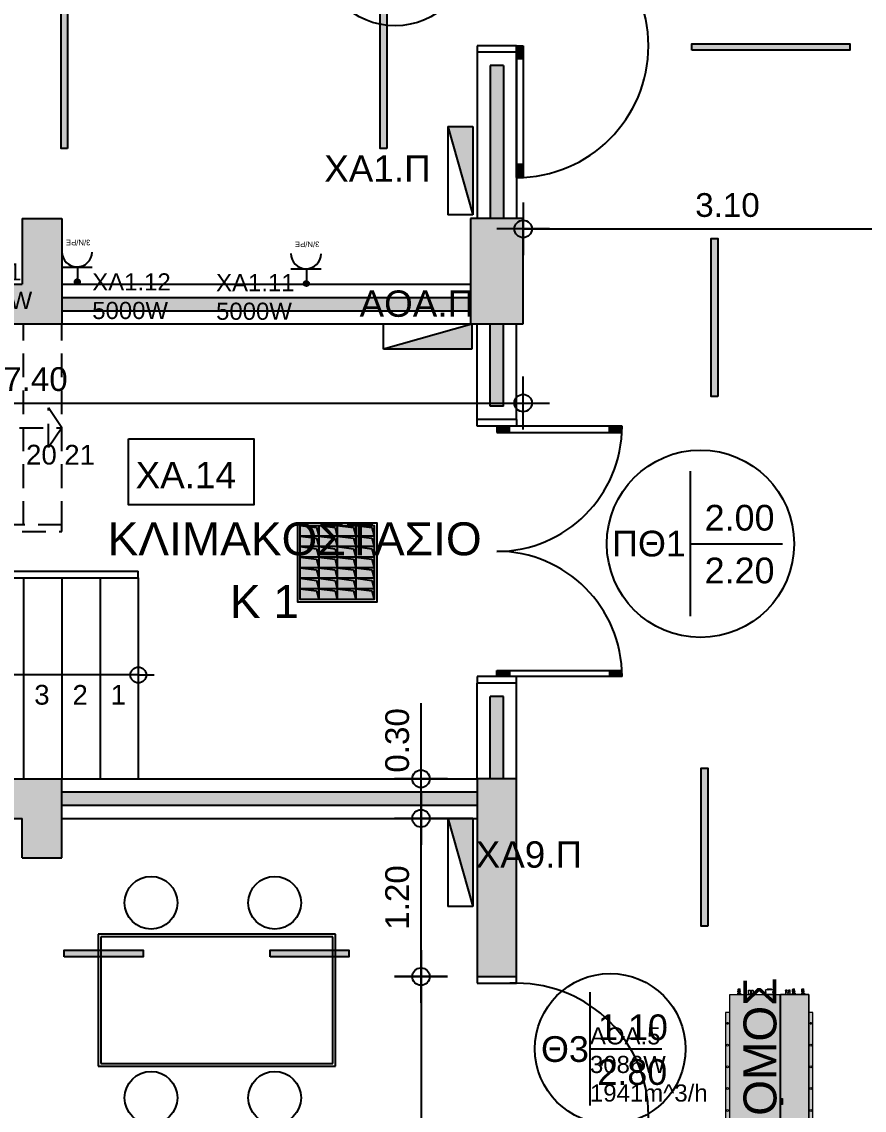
# Model space of a CAD drawing. Header units: metres. Extents: x -11 to 85, y -301 to 135.
# Drawn here: x 18.67 to 25.06, y -115.82 to -107.57 of the extents above; entities that cross this region are included whole.
import ezdxf
from ezdxf.enums import TextEntityAlignment as Align

# ---------------------------------------------------------------- set-up
doc = ezdxf.new("R2010")
doc.units = ezdxf.units.M
doc.header["$LTSCALE"] = 0.036
doc.header["$PDMODE"] = 2
doc.linetypes.add('HIDDEN', pattern=[0.375, 0.25, -0.125])
for name, color, linetype in [('arxitek aorofos', 252, 'Continuous'), ('DIMBLK', 252, 'Continuous'), ('elec fota hatch', 31, 'Continuous'), ('electext', 20, 'Continuous'), ('hatch color', 252, 'Continuous'), ('HLEK-SYMBOL', 3, 'Continuous'), ('HLEK_FL001_SYMBOLS', 230, 'Continuous'), ('KYKLOFORHTES', 152, 'Continuous')]:
    doc.layers.add(name, color=color, linetype=linetype)
doc.layers.add('axel', color=170, linetype='Continuous', lineweight=0)
doc.styles.add('COMU-N', font='arial.ttf')
doc.styles.get("Standard").update_dxf_attribs({"font": 'arial.ttf'})
doc.styles.add('W4MS2', font='W4MS2.shx')
doc.dimstyles.new('CADWDOT', dxfattribs={"dimscale": 0.1, "dimtxt": 1.8, "dimasz": 0.08, "dimexe": 2, "dimexo": 0, "dimgap": 0.09, "dimtad": 0, "dimrnd": 0.001, "dimzin": 0, "dimdsep": 46, "dimtxsty": 'Standard', "dimblk1": 'ARTDIM', "dimblk2": 'ARTDIM', "dimsah": 1, "dimcen": 0.09, "dimdle": 0.05, "dimse1": 1, "dimse2": 1, "dimadec": 0, "dimazin": 0, "dimtfac": 1, "dimtmove": 0, "dimatfit": 3, "dimldrblk": 'ARTDIM', "dimfxl": 2, "dimtvp": 0.9999, "dimtolj": 1, "dimtzin": 0, "dimarcsym": 0})

# ---------------------------------------------------------------- blocks, each defined once
blk = doc.blocks.new('ARTDIM')
at = {"layer": 'DIMBLK'}
for p, q in [((0, -24.9975), (0, 24.9975)), ((-24.9975, 0), (24.9975, 0))]:
    blk.add_line(p, q, dxfattribs=at)
blk.add_circle((0, 0), 8.25, dxfattribs=at)
blk = doc.blocks.new('*D1102')
at = {"layer": 'arxitek aorofos', "color": 0, "lineweight": -2}
blk.add_line((16.3095, -113.6155), (16.3095, -120.3495), dxfattribs=at)
at = {"layer": 'Defpoints', "color": 0, "transparency": 16777216}
for p in [(19.2237, -113.6075), (16.3095, -120.3575), (19.2237, -120.3575)]:
    blk.add_point(p, dxfattribs=at)
at = {"layer": 'arxitek aorofos', "color": 0, "lineweight": -2, "xscale": 0.008, "yscale": 0.008, "zscale": 0.008}
for p, rotation in [((16.3095, -113.6075), 90), ((16.3095, -120.3575), 270)]:
    blk.add_blockref('ARTDIM', p, dxfattribs=dict(at, rotation=rotation))
at = {"layer": 'arxitek aorofos', "color": 0, "insert": (16.1296, -116.9825), "char_height": 0.18, "attachment_point": 5, "rotation": 90}
blk.add_mtext('\\A1;6.75', dxfattribs=at)
blk = doc.blocks.new('*D1117')
at = {"layer": 'arxitek aorofos', "color": 0, "lineweight": -2}
blk.add_line((15.0817, -110.4577), (22.4657, -110.4577), dxfattribs=at)
at = {"layer": 'Defpoints', "color": 0, "transparency": 16777216}
for p in [(15.0737, -110.0392), (22.4737, -110.0392), (22.4737, -110.4577)]:
    blk.add_point(p, dxfattribs=at)
at = {"layer": 'arxitek aorofos', "color": 0, "lineweight": -2, "xscale": 0.008, "yscale": 0.008, "zscale": 0.008, "rotation": 180}
blk.add_blockref('ARTDIM', (15.0737, -110.4577), dxfattribs=at)
at = {"layer": 'arxitek aorofos', "color": 0, "lineweight": -2, "xscale": 0.008, "yscale": 0.008, "zscale": 0.008}
blk.add_blockref('ARTDIM', (22.4737, -110.4577), dxfattribs=at)
at = {"layer": 'arxitek aorofos', "color": 0, "insert": (18.7737, -110.2777), "char_height": 0.18, "attachment_point": 5}
blk.add_mtext('\\A1;7.40', dxfattribs=at)
blk = doc.blocks.new('*D1155')
at = {"layer": 'arxitek aorofos', "color": 0, "lineweight": -2}
blk.add_line((22.4817, -109.1373), (25.5657, -109.1373), dxfattribs=at)
at = {"layer": 'Defpoints', "color": 0, "transparency": 16777216}
for p in [(25.5737, -109.1373), (22.4737, -109.7836), (25.5737, -109.7836)]:
    blk.add_point(p, dxfattribs=at)
at = {"layer": 'arxitek aorofos', "color": 0, "lineweight": -2, "xscale": 0.008, "yscale": 0.008, "zscale": 0.008, "rotation": 180}
blk.add_blockref('ARTDIM', (22.4737, -109.1373), dxfattribs=at)
at = {"layer": 'arxitek aorofos', "color": 0, "lineweight": -2, "xscale": 0.008, "yscale": 0.008, "zscale": 0.008}
blk.add_blockref('ARTDIM', (25.5737, -109.1373), dxfattribs=at)
at = {"layer": 'arxitek aorofos', "color": 0, "insert": (24.0237, -108.9573), "char_height": 0.18, "attachment_point": 5}
blk.add_mtext('\\A1;3.10', dxfattribs=at)
blk = doc.blocks.new('*D1174')
at = {"layer": 'arxitek aorofos', "color": 0, "lineweight": -2}
for p, q in [((21.6986, -113.3075), (21.6986, -112.7329)), ((21.6986, -113.5995), (21.6986, -113.3155))]:
    blk.add_line(p, q, dxfattribs=at)
at = {"layer": 'Defpoints', "color": 0, "transparency": 16777216}
for p in [(21.6986, -113.3075), (22.1237, -113.3075), (22.1237, -113.6075)]:
    blk.add_point(p, dxfattribs=at)
at = {"layer": 'arxitek aorofos', "color": 0, "lineweight": -2, "xscale": 0.008, "yscale": 0.008, "zscale": 0.008}
for p, rotation in [((21.6986, -113.3075), 90), ((21.6986, -113.6075), 270)]:
    blk.add_blockref('ARTDIM', p, dxfattribs=dict(at, rotation=rotation))
at = {"layer": 'arxitek aorofos', "color": 0, "insert": (21.5186, -113.0162), "char_height": 0.18, "attachment_point": 5, "rotation": 90}
blk.add_mtext('\\A1;0.30', dxfattribs=at)
blk = doc.blocks.new('*D1175')
at = {"layer": 'arxitek aorofos', "color": 0, "lineweight": -2}
blk.add_line((21.6986, -114.7995), (21.6986, -113.6155), dxfattribs=at)
at = {"layer": 'Defpoints', "color": 0, "transparency": 16777216}
for p in [(21.6986, -113.6075), (22.1237, -113.6075), (22.1237, -114.8075)]:
    blk.add_point(p, dxfattribs=at)
at = {"layer": 'arxitek aorofos', "color": 0, "lineweight": -2, "xscale": 0.008, "yscale": 0.008, "zscale": 0.008}
for p, rotation in [((21.6986, -113.6075), 90), ((21.6986, -114.8075), 270)]:
    blk.add_blockref('ARTDIM', p, dxfattribs=dict(at, rotation=rotation))
at = {"layer": 'arxitek aorofos', "color": 0, "insert": (21.5186, -114.2075), "char_height": 0.18, "attachment_point": 5, "rotation": 90}
blk.add_mtext('\\A1;1.20', dxfattribs=at)
blk = doc.blocks.new('*D1176')
at = {"layer": 'arxitek aorofos', "color": 0, "lineweight": -2}
blk.add_line((21.6986, -114.8155), (21.6986, -117.4995), dxfattribs=at)
at = {"layer": 'Defpoints', "color": 0, "transparency": 16777216}
for p in [(22.1237, -114.8075), (21.6986, -117.5075), (22.1237, -117.5075)]:
    blk.add_point(p, dxfattribs=at)
at = {"layer": 'arxitek aorofos', "color": 0, "lineweight": -2, "xscale": 0.008, "yscale": 0.008, "zscale": 0.008}
for p, rotation in [((21.6986, -114.8075), 90), ((21.6986, -117.5075), 270)]:
    blk.add_blockref('ARTDIM', p, dxfattribs=dict(at, rotation=rotation))
at = {"layer": 'arxitek aorofos', "color": 0, "insert": (21.5186, -116.1575), "char_height": 0.18, "attachment_point": 5, "rotation": 90}
blk.add_mtext('\\A1;2.70', dxfattribs=at)
blk = doc.blocks.new('thranio erga 1')
at = {"layer": 'arxitek aorofos'}
for p, q in [((-7.0812, 47.2606), (-8.0812, 47.2606)), ((-8.0812, 47.2606), (-8.0812, 45.4606)), ((-7.1012, 47.2406), (-8.0612, 47.2406)), ((-8.0612, 47.2406), (-8.0612, 45.4806)), ((-7.1012, 45.4806), (-7.1012, 47.2406)), ((-7.0812, 45.4606), (-7.0812, 47.2606)), ((-8.0812, 45.4606), (-7.0812, 45.4606)), ((-8.0612, 45.4806), (-7.1012, 45.4806))]:
    blk.add_line(p, q, dxfattribs=at)
for centre in [(-8.3206, 46.7988), (-6.8412, 46.7988), (-8.3206, 45.8608), (-6.8412, 45.8608)]:
    blk.add_circle(centre, 0.2, dxfattribs=at)
blk = doc.blocks.new('gJ6_a28')
at = {"layer": 'HLEK-SYMBOL', "color": 0, "linetype": 'Continuous'}
for p, q in [((-0.67, 0), (-0.67, 0.19)), ((-0.67, 0.19), (0, 0.19)), ((-0.67, 0), (0, 0.19)), ((0, 0.19), (0, 0)), ((-0.67, 0), (0, 0))]:
    blk.add_line(p, q, dxfattribs=at)
at = {"layer": 'HLEK-SYMBOL', "color": 0}
blk.add_solid([(-0.67, 0.19), (0, 0.19), (-0.67, 0)], dxfattribs=at)
at = {"layer": 'HLEK-SYMBOL', "color": 0, "style": 'W4MS2', "flags": 8}
blk.add_attdef('NODE_NUMBER', (0.018, 0.0914), '', height=0.1, dxfattribs=at)
blk.add_attdef('NODE_NUMBER', (0.018, 0.0914), '', height=0.1, dxfattribs=at)
blk = doc.blocks.new('gJ6_a14')
at = {"linetype": 'Continuous'}
for p, q in [((-0.1176, 0.1119), (0.113, 0.1119)), ((0, 0.1119), (0, 0))]:
    blk.add_line(p, q, dxfattribs=at)
blk.add_arc((-0.0023, 0.2279), 0.1153, 180, 358.95657, dxfattribs=at)
blk = doc.blocks.new('*X1779')
at = {"color": 0}
for p, q in [((15.598, 2.587), (15.737, 2.727)), ((15.598, 2.622), (15.702, 2.727)), ((15.604, 2.646), (15.605, 2.647)), ((15.605, 2.559), (15.765, 2.719)), ((15.609, 2.652), (15.618, 2.66)), ((15.617, 2.536), (15.789, 2.707)), ((15.623, 2.665), (15.631, 2.674)), ((15.633, 2.516), (15.808, 2.691)), ((15.636, 2.678), (15.645, 2.687)), ((15.64, 2.647), (15.649, 2.656)), ((15.649, 2.691), (15.658, 2.7)), ((15.653, 2.501), (15.824, 2.672)), ((15.654, 2.66), (15.662, 2.669)), ((15.662, 2.705), (15.671, 2.714)), ((15.667, 2.674), (15.676, 2.683)), ((15.671, 2.643), (15.68, 2.652)), ((15.676, 2.718), (15.678, 2.721)), ((15.676, 2.489), (15.836, 2.648)), ((15.68, 2.687), (15.689, 2.696)), ((15.685, 2.656), (15.693, 2.665)), ((15.693, 2.7), (15.702, 2.709)), ((15.698, 2.669), (15.707, 2.678)), ((15.702, 2.638), (15.711, 2.647)), ((15.707, 2.714), (15.715, 2.722)), ((15.711, 2.683), (15.72, 2.691)), ((15.715, 2.652), (15.724, 2.66)), ((15.72, 2.727), (15.721, 2.728)), ((15.724, 2.696), (15.733, 2.705)), ((15.729, 2.665), (15.738, 2.674)), ((15.738, 2.709), (15.746, 2.718)), ((15.742, 2.678), (15.751, 2.687)), ((15.746, 2.647), (15.755, 2.656)), ((15.751, 2.722), (15.752, 2.724)), ((15.755, 2.691), (15.764, 2.7)), ((15.76, 2.66), (15.768, 2.669)), ((15.768, 2.705), (15.777, 2.714)), ((15.773, 2.674), (15.782, 2.683)), ((15.777, 2.643), (15.786, 2.652)), ((15.786, 2.687), (15.795, 2.696)), ((15.791, 2.656), (15.799, 2.665)), ((15.804, 2.669), (15.813, 2.678)), ((15.808, 2.638), (15.817, 2.647)), ((15.822, 2.652), (15.83, 2.66)), ((15.601, 2.607), (15.609, 2.616)), ((15.605, 2.577), (15.614, 2.585)), ((15.611, 2.547), (15.618, 2.554)), ((15.614, 2.621), (15.623, 2.63)), ((15.618, 2.59), (15.627, 2.599)), ((15.623, 2.559), (15.631, 2.568)), ((15.627, 2.634), (15.636, 2.643)), ((15.627, 2.528), (15.636, 2.537)), ((15.631, 2.603), (15.64, 2.612)), ((15.636, 2.572), (15.645, 2.581)), ((15.64, 2.541), (15.649, 2.55)), ((15.645, 2.616), (15.654, 2.625)), ((15.645, 2.51), (15.654, 2.519)), ((15.649, 2.585), (15.658, 2.594)), ((15.654, 2.554), (15.662, 2.563)), ((15.658, 2.63), (15.667, 2.638)), ((15.658, 2.523), (15.667, 2.532)), ((15.662, 2.599), (15.671, 2.607)), ((15.664, 2.494), (15.671, 2.501)), ((15.667, 2.568), (15.676, 2.577)), ((15.671, 2.537), (15.68, 2.546)), ((15.676, 2.612), (15.685, 2.621)), ((15.676, 2.506), (15.685, 2.515)), ((15.68, 2.581), (15.689, 2.59)), ((15.685, 2.55), (15.693, 2.559)), ((15.689, 2.625), (15.698, 2.634)), ((15.689, 2.519), (15.698, 2.528)), ((15.693, 2.594), (15.702, 2.603)), ((15.693, 2.488), (15.702, 2.497)), ((15.698, 2.563), (15.707, 2.572)), ((15.702, 2.532), (15.711, 2.541)), ((15.705, 2.482), (15.843, 2.62)), ((15.707, 2.607), (15.715, 2.616)), ((15.707, 2.501), (15.715, 2.51)), ((15.711, 2.577), (15.72, 2.585)), ((15.715, 2.546), (15.724, 2.554)), ((15.72, 2.621), (15.729, 2.63)), ((15.72, 2.515), (15.729, 2.523)), ((15.724, 2.59), (15.733, 2.599)), ((15.724, 2.484), (15.733, 2.493)), ((15.729, 2.559), (15.738, 2.568)), ((15.733, 2.634), (15.742, 2.643)), ((15.733, 2.528), (15.742, 2.537)), ((15.738, 2.603), (15.746, 2.612)), ((15.738, 2.497), (15.746, 2.506)), ((15.741, 2.482), (15.842, 2.584)), ((15.742, 2.572), (15.751, 2.581)), ((15.746, 2.541), (15.755, 2.55)), ((15.751, 2.616), (15.76, 2.625)), ((15.751, 2.51), (15.76, 2.519)), ((15.755, 2.585), (15.764, 2.594)), ((15.76, 2.554), (15.768, 2.563)), ((15.764, 2.63), (15.773, 2.638)), ((15.764, 2.523), (15.773, 2.532)), ((15.768, 2.599), (15.777, 2.607)), ((15.768, 2.493), (15.777, 2.501)), ((15.773, 2.568), (15.782, 2.577)), ((15.777, 2.537), (15.786, 2.546)), ((15.782, 2.612), (15.791, 2.621)), ((15.782, 2.506), (15.791, 2.515)), ((15.786, 2.581), (15.795, 2.59)), ((15.791, 2.55), (15.799, 2.559)), ((15.795, 2.625), (15.804, 2.634)), ((15.795, 2.519), (15.804, 2.528)), ((15.799, 2.594), (15.808, 2.603)), ((15.804, 2.563), (15.813, 2.572)), ((15.808, 2.532), (15.817, 2.541)), ((15.813, 2.607), (15.822, 2.616)), ((15.817, 2.577), (15.826, 2.585)), ((15.822, 2.546), (15.83, 2.554)), ((15.826, 2.621), (15.835, 2.63)), ((15.83, 2.59), (15.839, 2.599)), ((15.835, 2.559), (15.835, 2.56)), ((15.839, 2.634), (15.84, 2.635)), ((15.844, 2.603), (15.844, 2.603))]:
    blk.add_line(p, q, dxfattribs=at)
blk = doc.blocks.new('GJ6_A78')
at = {"layer": 'HLEK-SYMBOL', "color": 0, "linetype": 'Continuous'}
blk.add_circle((0, 0), 0.0989, dxfattribs=at)
at = {"layer": 'HLEK-SYMBOL', "color": 0, "xscale": 0.8, "yscale": 0.8, "zscale": 0.8}
blk.add_blockref('*X1779', (-12.576, -2.084), dxfattribs=at)
blk = doc.blocks.new('priza')
at = {"layer": 'HLEK_FL001_SYMBOLS', "rotation": 180}
blk.add_blockref('gJ6_a14', (87.4, -100.4952), dxfattribs=at)
at = {"layer": 'HLEK_FL001_SYMBOLS', "xscale": 0.1951472641207488, "yscale": 0.1951472641207488, "zscale": 0.1951472641207488}
blk.add_blockref('GJ6_A78', (87.4, -100.4953), dxfattribs=at)
blk = doc.blocks.new('biomixaniki priza 1')
at = {"layer": 'HLEK_FL001_SYMBOLS'}
blk.add_blockref('priza', (376.9186, 124.9321), dxfattribs=at)
at = {"layer": 'HLEK_FL001_SYMBOLS', "ltscale": 5}
blk.add_text('3/N/PE', height=0.042, dxfattribs=at).set_placement((464.2192, 24.1181))
blk = doc.blocks.new('lampes fthorismou 120')
at = {"layer": 'hatch color'}
blk.add_hatch(color=181, dxfattribs=at).paths.add_polyline_path([(84.1811, -99.2639), (84.1811, -99.2139), (85.3811, -99.2139), (85.3811, -99.2639)])
at = {"layer": 'HLEK_FL001_SYMBOLS'}
blk.add_lwpolyline([(84.1811, -99.2639), (84.1811, -99.2139), (85.3811, -99.2139), (85.3811, -99.2639)], close=True, dxfattribs=at)
blk = doc.blocks.new('led 23W')
at = {"layer": 'hatch color'}
blk.add_hatch(color=181, dxfattribs=at).paths.add_polyline_path([(101.2388, -6.7734), (101.2388, -6.7234), (101.8376, -6.7234), (101.8376, -6.7734)])
at = {"layer": 'HLEK_FL001_SYMBOLS'}
blk.add_lwpolyline([(101.2388, -6.7734), (101.2388, -6.7234), (101.8376, -6.7234), (101.8376, -6.7734)], close=True, dxfattribs=at)
blk = doc.blocks.new('fotistiko fthorismou pseudorofi')
at = {"layer": 'elec fota hatch'}
blk.add_hatch(color=256, dxfattribs=at).paths.add_polyline_path([(56.1669, -89.5522), (56.7269, -89.5522), (56.7269, -90.1122), (56.1669, -90.1122)])
at = {"layer": 'HLEK_FL001_SYMBOLS'}
for points in [[(56.3069, -89.5522), (56.1669, -89.5522), (56.2901, -89.568), (56.3069, -89.6322)], [(56.4469, -89.5522), (56.3069, -89.5522), (56.4301, -89.568), (56.4469, -89.6322)], [(56.5869, -89.5522), (56.4469, -89.5522), (56.5701, -89.568), (56.5869, -89.6322)], [(56.7269, -89.5522), (56.5869, -89.5522), (56.7101, -89.568), (56.7269, -89.6322)], [(56.3069, -89.6322), (56.1669, -89.6322), (56.2901, -89.648), (56.3069, -89.7122)], [(56.4469, -89.6322), (56.3069, -89.6322), (56.4301, -89.648), (56.4469, -89.7122)], [(56.5869, -89.6322), (56.4469, -89.6322), (56.5701, -89.648), (56.5869, -89.7122)], [(56.7269, -89.6322), (56.5869, -89.6322), (56.7101, -89.648), (56.7269, -89.7122)], [(56.3069, -89.7122), (56.1669, -89.7122), (56.2901, -89.728), (56.3069, -89.7922)], [(56.4469, -89.7122), (56.3069, -89.7122), (56.4301, -89.728), (56.4469, -89.7922)], [(56.5869, -89.7122), (56.4469, -89.7122), (56.5701, -89.728), (56.5869, -89.7922)], [(56.7269, -89.7122), (56.5869, -89.7122), (56.7101, -89.728), (56.7269, -89.7922)], [(56.3069, -89.7922), (56.1669, -89.7922), (56.2901, -89.808), (56.3069, -89.8722)], [(56.4469, -89.7922), (56.3069, -89.7922), (56.4301, -89.808), (56.4469, -89.8722)], [(56.5869, -89.7922), (56.4469, -89.7922), (56.5701, -89.808), (56.5869, -89.8722)], [(56.7269, -89.7922), (56.5869, -89.7922), (56.7101, -89.808), (56.7269, -89.8722)], [(56.3069, -89.8722), (56.1669, -89.8722), (56.2901, -89.888), (56.3069, -89.9522)], [(56.4469, -89.8722), (56.3069, -89.8722), (56.4301, -89.888), (56.4469, -89.9522)], [(56.5869, -89.8722), (56.4469, -89.8722), (56.5701, -89.888), (56.5869, -89.9522)], [(56.7269, -89.8722), (56.5869, -89.8722), (56.7101, -89.888), (56.7269, -89.9522)], [(56.3069, -89.9522), (56.1669, -89.9522), (56.2901, -89.968), (56.3069, -90.0322)], [(56.4469, -89.9522), (56.3069, -89.9522), (56.4301, -89.968), (56.4469, -90.0322)], [(56.5869, -89.9522), (56.4469, -89.9522), (56.5701, -89.968), (56.5869, -90.0322)], [(56.7269, -89.9522), (56.5869, -89.9522), (56.7101, -89.968), (56.7269, -90.0322)], [(56.3069, -90.0322), (56.1669, -90.0322), (56.2901, -90.048), (56.3069, -90.1122)], [(56.4469, -90.0322), (56.3069, -90.0322), (56.4301, -90.048), (56.4469, -90.1122)], [(56.5869, -90.0322), (56.4469, -90.0322), (56.5701, -90.048), (56.5869, -90.1122)], [(56.7269, -90.0322), (56.5869, -90.0322), (56.7101, -90.048), (56.7269, -90.1122)]]:
    blk.add_hatch(color=256, dxfattribs=at).paths.add_polyline_path(points)
for p, q in [((56.1669, -89.5522), (56.2901, -89.568)), ((56.3069, -89.5522), (56.3069, -90.1122)), ((56.3069, -89.5522), (56.4301, -89.568)), ((56.4469, -89.5522), (56.4469, -90.1122)), ((56.4469, -89.5522), (56.5701, -89.568)), ((56.5869, -89.5522), (56.5869, -90.1122)), ((56.5869, -89.5522), (56.7101, -89.568)), ((56.7269, -89.6322), (56.1669, -89.6322)), ((56.1669, -89.6322), (56.2901, -89.648)), ((56.2901, -89.568), (56.3069, -89.6322)), ((56.3069, -89.6322), (56.4301, -89.648)), ((56.4301, -89.568), (56.4469, -89.6322)), ((56.4469, -89.6322), (56.5701, -89.648)), ((56.5701, -89.568), (56.5869, -89.6322)), ((56.5869, -89.6322), (56.7101, -89.648)), ((56.7101, -89.568), (56.7269, -89.6322)), ((56.7269, -89.7122), (56.1669, -89.7122)), ((56.1669, -89.7122), (56.2901, -89.728)), ((56.2901, -89.648), (56.3069, -89.7122)), ((56.3069, -89.7122), (56.4301, -89.728)), ((56.4301, -89.648), (56.4469, -89.7122)), ((56.4469, -89.7122), (56.5701, -89.728)), ((56.5701, -89.648), (56.5869, -89.7122)), ((56.5869, -89.7122), (56.7101, -89.728)), ((56.7101, -89.648), (56.7269, -89.7122)), ((56.7269, -89.7922), (56.1669, -89.7922)), ((56.1669, -89.7922), (56.2901, -89.808)), ((56.2901, -89.728), (56.3069, -89.7922)), ((56.3069, -89.7922), (56.4301, -89.808)), ((56.4301, -89.728), (56.4469, -89.7922)), ((56.4469, -89.7922), (56.5701, -89.808)), ((56.5701, -89.728), (56.5869, -89.7922)), ((56.5869, -89.7922), (56.7101, -89.808)), ((56.7101, -89.728), (56.7269, -89.7922)), ((56.7269, -89.8722), (56.1669, -89.8722)), ((56.1669, -89.8722), (56.2901, -89.888)), ((56.2901, -89.808), (56.3069, -89.8722)), ((56.2901, -89.888), (56.3069, -89.9522)), ((56.3069, -89.8722), (56.4301, -89.888)), ((56.4301, -89.808), (56.4469, -89.8722)), ((56.4301, -89.888), (56.4469, -89.9522)), ((56.4469, -89.8722), (56.5701, -89.888)), ((56.5701, -89.808), (56.5869, -89.8722)), ((56.5701, -89.888), (56.5869, -89.9522)), ((56.5869, -89.8722), (56.7101, -89.888)), ((56.7101, -89.808), (56.7269, -89.8722)), ((56.7101, -89.888), (56.7269, -89.9522)), ((56.7269, -89.9522), (56.1669, -89.9522)), ((56.1669, -89.9522), (56.2901, -89.968)), ((56.2901, -89.968), (56.3069, -90.0322)), ((56.3069, -89.9522), (56.4301, -89.968)), ((56.4301, -89.968), (56.4469, -90.0322)), ((56.4469, -89.9522), (56.5701, -89.968)), ((56.5701, -89.968), (56.5869, -90.0322)), ((56.5869, -89.9522), (56.7101, -89.968)), ((56.7101, -89.968), (56.7269, -90.0322)), ((56.7269, -90.0322), (56.1669, -90.0322)), ((56.1669, -90.0322), (56.2901, -90.048)), ((56.2901, -90.048), (56.3069, -90.1122)), ((56.3069, -90.0322), (56.4301, -90.048)), ((56.4301, -90.048), (56.4469, -90.1122)), ((56.4469, -90.0322), (56.5701, -90.048)), ((56.5701, -90.048), (56.5869, -90.1122)), ((56.5869, -90.0322), (56.7101, -90.048)), ((56.7101, -90.048), (56.7269, -90.1122))]:
    blk.add_line(p, q, dxfattribs=at)
for points in [[(56.1469, -89.5322), (56.7469, -89.5322), (56.7469, -90.1322), (56.1469, -90.1322)], [(56.1669, -89.5522), (56.7269, -89.5522), (56.7269, -90.1122), (56.1669, -90.1122)]]:
    blk.add_lwpolyline(points, close=True, dxfattribs=at)
blk = doc.blocks.new('A$C5A126718')
at = {"layer": 'axel'}
for p, q in [((-0.0317, 0.0343), (-0.0317, 0.0321)), ((-0.0301, 0.0343), (-0.0317, 0.0343)), ((-0.0317, 0.0321), (-0.0317, 0.0236)), ((-0.0317, 0.0321), (-0.0301, 0.0321)), ((-0.0317, 0.0236), (-0.0301, 0.0236)), ((-0.0317, 0.0236), (-0.0317, 0.0214)), ((-0.0301, 0.0214), (-0.0317, 0.0214)), ((-0.0301, 0.0129), (-0.0317, 0.0129)), ((-0.0317, 0.0129), (-0.0317, 0.0107)), ((-0.0317, 0.0107), (-0.0301, 0.0107)), ((-0.0317, 0.0107), (-0.0317, 0.0021)), ((-0.0317, 0.0021), (-0.0301, 0.0021)), ((-0.0317, 0.0021), (-0.0317, 0)), ((-0.0301, 0), (-0.0317, 0)), ((-0.0012, 0.0343), (-0.0301, 0.0343)), ((-0.0301, 0.0343), (-0.0301, 0.0321)), ((-0.0301, 0.0321), (-0.0301, 0.0236)), ((-0.0301, 0.0236), (-0.0301, 0.0214)), ((-0.0301, 0.0214), (-0.0131, 0.0214)), ((-0.0301, 0.0129), (-0.0301, 0.0107)), ((-0.0131, 0.0129), (-0.0301, 0.0129)), ((-0.0301, 0.0107), (-0.0301, 0.0021)), ((-0.0301, 0.0021), (-0.0301, 0)), ((-0.0301, 0), (-0.0012, 0)), ((-0.0012, 0.0343), (0, 0.0343)), ((-0.0012, 0.0343), (-0.0012, 0.033)), ((-0.0012, 0.033), (-0.0012, 0.03)), ((-0.0012, 0.03), (-0.0012, 0.0271)), ((-0.0012, 0.0271), (0, 0.0271)), ((-0.0012, 0.027), (-0.0012, 0.0271)), ((-0.0012, 0.0073), (-0.0012, 0.027)), ((-0.0012, 0.0071), (-0.0012, 0.0073)), ((-0.0012, 0.0071), (0, 0.0071)), ((-0.0012, 0.0071), (-0.0012, 0.0043)), ((-0.0012, 0.0043), (-0.0012, 0.0013)), ((-0.0012, 0.0013), (-0.0012, 0)), ((-0.0012, 0), (0, 0)), ((0.0004, 0.0271), (0.0004, 0.0343)), ((0.0004, 0.0271), (0.0004, 0.0343)), ((0.0004, 0.0211), (0.0004, 0.0271)), ((0.0004, 0.0211), (0.0004, 0.0271)), ((0.0004, 0.0207), (0.0004, 0.0211)), ((0.0004, 0.0207), (0.0004, 0.0211)), ((0.0004, 0.0186), (0.0004, 0.0207)), ((0.0004, 0.0186), (0.0004, 0.0207)), ((0.0004, 0.0157), (0.0004, 0.0186)), ((0.0004, 0.0157), (0.0004, 0.0186)), ((0.0004, 0.0136), (0.0004, 0.0157)), ((0.0004, 0.0136), (0.0004, 0.0157)), ((0.0004, 0.0132), (0.0004, 0.0136)), ((0.0004, 0.0132), (0.0004, 0.0136)), ((0.0004, 0.0071), (0.0004, 0.0132)), ((0.0004, 0.0071), (0.0004, 0.0132)), ((0.0004, 0), (0.0004, 0.0071)), ((0.0004, 0), (0.0004, 0.0071))]:
    blk.add_line(p, q, dxfattribs=at)
blk.add_arc((-0.0131, 0.0171), 0.00429, 270, 90, dxfattribs=at)
blk = doc.blocks.new('A$C3A54651E')
at = {"layer": 'axel'}
for p, q in [((0.0091, 0.0228), (0, 0.0228)), ((0, 0.0228), (0, 0)), ((0.0091, 0), (0, 0)), ((0.0091, 0), (0.0091, 0.0228)), ((0.0091, 0.0171), (0.0162, 0.0171)), ((0.0091, 0.0057), (0.0162, 0.0057)), ((0.0162, 0.019), (0.0166, 0.0193)), ((0.0162, 0.0038), (0.0162, 0.019)), ((0.0162, 0.0038), (0.0166, 0.0035)), ((0.0166, 0.0035), (0.0166, 0.0193)), ((0.0166, 0.0193), (0.0184, 0.0193)), ((0.0166, 0.0035), (0.0184, 0.0035)), ((0.0184, 0.02), (0.0184, 0.0199)), ((0.0184, 0.02), (0.0184, 0.02)), ((0.0184, 0.0199), (0.0184, 0.0193)), ((0.0184, 0.0193), (0.0184, 0.0153)), ((0.0184, 0.0153), (0.0184, 0.0067)), ((0.0184, 0.0067), (0.0184, 0.0035)), ((0.0184, 0.0035), (0.0184, 0.0028)), ((0.0184, 0.0028), (0.0184, 0.0028)), ((0.0191, 0.0202), (0.0254, 0.0202)), ((0.0191, 0.0197), (0.0254, 0.0197)), ((0.0191, 0.0109), (0.0254, 0.0109)), ((0.0191, 0.0026), (0.0254, 0.0026)), ((0.0262, 0.0199), (0.0262, 0.02)), ((0.0262, 0.02), (0.0262, 0.02)), ((0.0262, 0.0182), (0.0262, 0.0199)), ((0.0262, 0.0153), (0.0262, 0.0182)), ((0.0262, 0.0182), (0.0284, 0.0182)), ((0.0262, 0.0067), (0.0262, 0.0153)), ((0.0262, 0.0046), (0.0262, 0.0067)), ((0.0262, 0.0028), (0.0262, 0.0046)), ((0.0262, 0.0046), (0.0284, 0.0046)), ((0.0262, 0.0028), (0.0262, 0.0028)), ((0.0284, 0.0193), (0.037, 0.0193)), ((0.0284, 0.0182), (0.0284, 0.0193)), ((0.0284, 0.0046), (0.0284, 0.0182)), ((0.0284, 0.0035), (0.0284, 0.0046)), ((0.0284, 0.0035), (0.037, 0.0035)), ((0.037, 0.0035), (0.037, 0.0193)), ((0.0373, 0.019), (0.037, 0.0193)), ((0.0373, 0.0037), (0.037, 0.0035)), ((0.0373, 0.0182), (0.0373, 0.019)), ((0.0373, 0.0046), (0.0373, 0.0182)), ((0.0373, 0.0182), (0.0403, 0.0182)), ((0.0373, 0.0037), (0.0373, 0.0046)), ((0.0373, 0.0046), (0.0403, 0.0046)), ((0.0403, 0.0046), (0.0403, 0.0182)), ((0.0423, 0.0162), (0.0403, 0.0182)), ((0.0423, 0.0066), (0.0403, 0.0046)), ((0.0423, 0.0066), (0.0423, 0.0162))]:
    blk.add_line(p, q, dxfattribs=at)
for points in [[(0.0191, 0.0202, 0.004311), (0.019, 0.0202, 0.005535), (0.0188, 0.0202, 0.007292), (0.0187, 0.0201, 0.009929), (0.0186, 0.0201), (0.0186, 0.0201, 0.019665), (0.0185, 0.02, 0.032685), (0.0184, 0.02, 0.060642), (0.0184, 0.02), (0.0184, 0.02)], [(0.0184, 0.0199, 0.159929), (0.0184, 0.0199, 0.090191), (0.0184, 0.0199, 0.0462), (0.0184, 0.0199, 0.02623), (0.0185, 0.0198), (0.0186, 0.0198, 0.013719), (0.0187, 0.0198, 0.009481), (0.0188, 0.0198, 0.006867), (0.0189, 0.0197, 0.005151), (0.0191, 0.0197)], [(0.0191, 0.0197, 0.015295), (0.0188, 0.0186, 0.017604), (0.0186, 0.0175), (0.0185, 0.0169, 0.02245), (0.0184, 0.0158), (0.0184, 0.0153)], [(0.0184, 0.0153, 0.023182), (0.0184, 0.0142, 0.022013), (0.0186, 0.0131), (0.0187, 0.0125, 0.017076), (0.0189, 0.0114), (0.0191, 0.0109)], [(0.0191, 0.0109, 0.016103), (0.0188, 0.0098, 0.018613), (0.0186, 0.0088), (0.0185, 0.0083, 0.023826), (0.0184, 0.0072), (0.0184, 0.0067)], [(0.0184, 0.0067, 0.024647), (0.0184, 0.0057, 0.023359), (0.0186, 0.0046), (0.0187, 0.0041, 0.018023), (0.0189, 0.0031), (0.0191, 0.0026)], [(0.0191, 0.0026, -0.004311), (0.019, 0.0026, -0.005535), (0.0188, 0.0026, -0.007292), (0.0187, 0.0027, -0.009929), (0.0186, 0.0027), (0.0186, 0.0027, -0.019665), (0.0185, 0.0027, -0.032685), (0.0184, 0.0028, -0.060642), (0.0184, 0.0028), (0.0184, 0.0028)], [(0.0262, 0.02, 0.102242), (0.0262, 0.02, 0.051435), (0.0261, 0.02, 0.028507), (0.0261, 0.0201, 0.01755), (0.026, 0.0201), (0.0259, 0.0201, 0.009159), (0.0258, 0.0201, 0.006785), (0.0257, 0.0202, 0.005184), (0.0255, 0.0202), (0.0254, 0.0202)], [(0.0254, 0.0197, 0.004812), (0.0256, 0.0197, 0.00636), (0.0258, 0.0198, 0.008685), (0.0259, 0.0198, 0.012384), (0.026, 0.0198), (0.0261, 0.0198, 0.023143), (0.0261, 0.0199, 0.039656), (0.0262, 0.0199, 0.07579), (0.0262, 0.0199, 0.144125), (0.0262, 0.0199)], [(0.0262, 0.0153, 0.023214), (0.0262, 0.0164, 0.02204), (0.026, 0.0175), (0.0259, 0.018, 0.017046), (0.0256, 0.0191), (0.0254, 0.0197)], [(0.0254, 0.0109, 0.01528), (0.0258, 0.012, 0.017585), (0.026, 0.013), (0.0261, 0.0136, 0.022468), (0.0262, 0.0147), (0.0262, 0.0153)], [(0.0262, 0.0067, 0.024685), (0.0262, 0.0078, 0.023392), (0.026, 0.0088), (0.0259, 0.0093, 0.017988), (0.0256, 0.0103), (0.0254, 0.0109)], [(0.0254, 0.0026, 0.016073), (0.0258, 0.0036, 0.018575), (0.026, 0.0046), (0.0261, 0.0052, 0.023861), (0.0262, 0.0062), (0.0262, 0.0067)], [(0.0262, 0.0028, -0.102242), (0.0262, 0.0028, -0.051435), (0.0261, 0.0028, -0.028507), (0.0261, 0.0027, -0.01755), (0.026, 0.0027), (0.0259, 0.0027, -0.009159), (0.0258, 0.0026, -0.006785), (0.0257, 0.0026, -0.005184), (0.0255, 0.0026), (0.0254, 0.0026)]]:
    blk.add_lwpolyline(points, format="xyb", dxfattribs=at)
blk = doc.blocks.new('A$C531E15D6')
at = {"layer": 'axel'}
for p, q in [((-0.0003, 0.0241), (-0.0003, -0.0359)), ((-0.0003, 0.0241), (0.0009, 0.0241)), ((-0.0003, 0.0134), (0, 0.0134)), ((-0.0003, 0.0113), (0, 0.0113)), ((-0.0003, 0.0066), (-0.0003, 0.0031)), ((-0.0003, 0.0066), (-0.0003, 0.0031)), ((0, 0.0059), (-0.0003, 0.0059)), ((-0.0003, 0.0031), (-0.0003, -0.0276)), ((0.0021, 0.0241), (0, 0.022)), ((0, 0.0059), (0, 0.022)), ((0, -0.0059), (0, 0.0059)), ((0, -0.0059), (0, 0.0059)), ((0.0012, 0.0241), (0.0009, 0.0241)), ((0.0012, 0.0241), (0.0009, 0.0241)), ((0.0012, 0.0241), (0.0021, 0.0241)), ((0.0021, 0.0241), (0.0321, 0.0241)), ((0.0021, 0.0241), (0.0321, 0.0241)), ((0.0321, 0.0241), (0.0343, 0.022)), ((0.0343, 0.022), (0.0343, 0.0134)), ((0.0343, 0.022), (0.0343, 0.0134)), ((0.0343, 0.0134), (0.0343, -0.0251)), ((0.0343, 0.0134), (0.0343, -0.0251)), ((0.038, 0.0127), (0.0343, 0.0128)), ((0.0347, 0.0056), (0.0343, 0.0056)), ((0.0347, 0.0056), (0.0347, -0.0059)), ((0.0357, 0.0099), (0.0357, 0.0045)), ((0.04, 0.0099), (0.0357, 0.0099)), ((0.0357, 0.0045), (0.0357, 0.0038)), ((0.0357, 0.0045), (0.0357, 0.0038)), ((0.0357, 0.0038), (0.0357, -0.0059)), ((0.0357, 0.0038), (0.0357, -0.0059)), ((0.038, 0.0127), (0.038, 0.0099)), ((0.04, 0.0099), (0.04, -0.0059)), ((0, -0.0176), (-0.0003, -0.0176)), ((-0.0003, -0.023), (0, -0.023)), ((-0.0003, -0.0251), (0, -0.0251)), ((-0.0003, -0.0276), (-0.0003, -0.0312)), ((-0.0003, -0.0276), (-0.0003, -0.0312)), ((-0.0003, -0.0359), (0.0021, -0.0359)), ((0, -0.0176), (0, -0.0059)), ((0, -0.0176), (0, -0.0059)), ((0, -0.0337), (0, -0.0176)), ((0.0021, -0.0359), (0, -0.0337)), ((0.0321, -0.0359), (0.0021, -0.0359)), ((0.0321, -0.0359), (0.0021, -0.0359)), ((0.0343, -0.0337), (0.0321, -0.0359)), ((0.0347, -0.0173), (0.0343, -0.0173)), ((0.038, -0.0244), (0.0343, -0.0245)), ((0.0343, -0.0251), (0.0343, -0.0337)), ((0.0343, -0.0251), (0.0343, -0.0337)), ((0.0347, -0.0059), (0.0347, -0.0173)), ((0.0357, -0.0059), (0.0357, -0.0155)), ((0.0357, -0.0059), (0.0357, -0.0155)), ((0.0357, -0.0155), (0.0357, -0.0162)), ((0.0357, -0.0155), (0.0357, -0.0162)), ((0.0357, -0.0162), (0.0357, -0.0216)), ((0.04, -0.0216), (0.0357, -0.0216)), ((0.038, -0.0244), (0.038, -0.0216)), ((0.04, -0.0059), (0.04, -0.0216))]:
    blk.add_line(p, q, dxfattribs=at)
for centre, radius in [((0.0171, 0.0199), 0.00214), ((0.0171, 0.0199), 0.00111), ((0.0171, -0.0316), 0.00214), ((0.0171, -0.0316), 0.00111)]:
    blk.add_circle(centre, radius, dxfattribs=at)
for centre, radius, start, end in [((0.0321, 0.022), 0.00214, 0, 90), ((0.0346, 0.0045), 0.00107, 0, 89.54164), ((0.0321, -0.0337), 0.00214, 270, 0), ((0.0346, -0.0162), 0.00107, 270.45836, 0)]:
    blk.add_arc(centre, radius, start, end, dxfattribs=at)
blk = doc.blocks.new('FCU 10 KANALATO')
at = {"layer": 'axel'}
for color, points in [(150, [(47986.6743, 13560.1633), (47986.6743, 13560.0206), (47986.6751, 13560.0206), (47986.6751, 13560.0135), (47986.6751, 13560.0074), (47986.6751, 13560.007), (47986.6751, 13560.002), (47986.6751, 13559.9935), (47986.6751, 13559.9863), (47986.6743, 13559.9863), (47986.6743, 13559.782), (47987.7792, 13559.782), (47988.2671, 13559.782), (47988.2671, 13559.782), (47988.2704, 13559.782), (47988.2704, 13560.1633)]), (151, [(47988.2705, 13559.5646), (47988.2705, 13559.5982), (47988.2705, 13559.5982), (47988.2705, 13559.621), (47988.2705, 13559.621), (47988.2705, 13559.6682), (47988.2705, 13559.6682), (47988.2705, 13559.691), (47988.2705, 13559.691), (47988.2705, 13559.7061), (47988.2705, 13559.7061), (47988.2705, 13559.7132), (47988.2705, 13559.7193), (47988.2705, 13559.7196), (47988.2705, 13559.7246), (47988.2705, 13559.7332), (47988.2705, 13559.7403), (47988.2705, 13559.7403), (47988.2705, 13559.7785), (47987.4805, 13559.7785), (47987.4805, 13559.7638), (47987.4362, 13559.7638), (47987.4362, 13559.7785), (47986.6743, 13559.7785), (47986.6743, 13559.7403), (47986.6751, 13559.7403), (47986.6751, 13559.7332), (47986.6751, 13559.7271), (47986.6751, 13559.7218), (47986.6751, 13559.7193), (47986.6751, 13559.7132), (47986.6751, 13559.7061), (47986.6743, 13559.7061), (47986.6743, 13559.5646)])]:
    blk.add_hatch(color=color, dxfattribs=at).paths.add_polyline_path(points)
h = blk.add_hatch(color=211, dxfattribs=at)
h.paths.add_polyline_path([(47988.1338, 13560.164), (47988.1338, 13560.197), (47986.8138, 13560.197), (47986.8138, 13560.164)])
h.paths.add_polyline_path([(47987.5563, 13560.1878, -1), (47987.5563, 13560.1731, -1)], flags=16)
h.paths.add_polyline_path([(47987.3913, 13560.1731, -1), (47987.3913, 13560.1878, -1)], flags=16)
h.paths.add_polyline_path([(47987.7213, 13560.1878, -1), (47987.7213, 13560.1731, -1)], flags=16)
h.paths.add_polyline_path([(47987.2263, 13560.1731, -1), (47987.2263, 13560.1878, -1)], flags=16)
h.paths.add_polyline_path([(47987.8863, 13560.1878, -1), (47987.8863, 13560.1731, -1)], flags=16)
h.paths.add_polyline_path([(47987.0613, 13560.1731, -1), (47987.0613, 13560.1878, -1)], flags=16)
h.paths.add_polyline_path([(47988.0513, 13560.1878, -1), (47988.0513, 13560.1731, -1)], flags=16)
h.paths.add_polyline_path([(47986.8963, 13560.1731, -1), (47986.8963, 13560.1878, -1)], flags=16)
h = blk.add_hatch(color=211, dxfattribs=at)
h.paths.add_polyline_path([(47988.1338, 13559.5327), (47988.1338, 13559.5657), (47986.8138, 13559.5657), (47986.8138, 13559.5327)])
h.paths.add_polyline_path([(47987.5563, 13559.5565, -1), (47987.5563, 13559.5418, -1)], flags=16)
h.paths.add_polyline_path([(47987.3913, 13559.5418, -1), (47987.3913, 13559.5565, -1)], flags=16)
h.paths.add_polyline_path([(47987.7213, 13559.5565, -1), (47987.7213, 13559.5418, -1)], flags=16)
h.paths.add_polyline_path([(47987.2263, 13559.5418, -1), (47987.2263, 13559.5565, -1)], flags=16)
h.paths.add_polyline_path([(47987.8863, 13559.5565, -1), (47987.8863, 13559.5418, -1)], flags=16)
h.paths.add_polyline_path([(47987.0613, 13559.5418, -1), (47987.0613, 13559.5565, -1)], flags=16)
h.paths.add_polyline_path([(47988.0513, 13559.5565, -1), (47988.0513, 13559.5418, -1)], flags=16)
h.paths.add_polyline_path([(47986.8963, 13559.5418, -1), (47986.8963, 13559.5565, -1)], flags=16)
for p, q in [((47986.6743, 13559.782), (47987.7792, 13559.782)), ((47986.6743, 13559.7804), (47987.7792, 13559.7804)), ((47986.6743, 13559.78), (47987.7816, 13559.78)), ((47987.7349, 13559.7785), (47986.6743, 13559.7785)), ((47987.4362, 13559.7785), (47987.4362, 13559.78)), ((47987.4362, 13559.7638), (47987.4362, 13559.7785)), ((47987.4362, 13559.766), (47987.4805, 13559.766)), ((47987.4805, 13559.7638), (47987.4362, 13559.7638)), ((47987.4805, 13559.7785), (47987.4805, 13559.78)), ((47987.4805, 13559.7785), (47987.4805, 13559.7638)), ((47988.2705, 13559.7785), (47987.7329, 13559.7785)), ((47987.7792, 13559.782), (47988.2671, 13559.782)), ((47987.7792, 13559.7804), (47988.2705, 13559.7804)), ((47987.7792, 13559.78), (47988.2705, 13559.78))]:
    blk.add_line(p, q, dxfattribs=at)
for points in [[(47986.6743, 13560.1633), (47988.2704, 13560.1633), (47988.2704, 13559.782), (47986.6743, 13559.782)], [(47986.6743, 13560.1633), (47988.2705, 13560.1633), (47988.2705, 13559.5646), (47986.6743, 13559.5646)], [(47986.6743, 13559.5646), (47988.2705, 13559.5646), (47988.2705, 13559.7785), (47986.6743, 13559.7785)]]:
    blk.add_lwpolyline(points, close=True, dxfattribs=at)
at = {"layer": 'axel', "linetype": 'Continuous'}
for points in [[(47986.8138, 13560.164), (47988.1338, 13560.164), (47988.1338, 13560.197), (47986.8138, 13560.197)], [(47986.8138, 13559.5327), (47988.1338, 13559.5327), (47988.1338, 13559.5657), (47986.8138, 13559.5657)]]:
    blk.add_lwpolyline(points, close=True, dxfattribs=at)
for centre in [(47986.8963, 13560.1805), (47987.0613, 13560.1805), (47987.2263, 13560.1805), (47987.3913, 13560.1805), (47987.5563, 13560.1805), (47987.7213, 13560.1805), (47987.8863, 13560.1805), (47988.0513, 13560.1805), (47986.8963, 13559.5492), (47987.0613, 13559.5492), (47987.2263, 13559.5492), (47987.3913, 13559.5492), (47987.5563, 13559.5492), (47987.7213, 13559.5492), (47987.8863, 13559.5492), (47988.0513, 13559.5492)]:
    blk.add_circle(centre, 0.00739, dxfattribs=at)
at = {"layer": 'axel'}
blk.add_circle((47987.4583, 13559.7731), 0.00111, dxfattribs=at)
at = {"xscale": -1, "rotation": 180}
for name, p in [('A$C3A54651E', (47988.2705, 13560.1043)), ('A$C531E15D6', (47988.2708, 13559.8575)), ('A$C5A126718', (47986.6746, 13559.7403)), ('A$C3A54651E', (47988.2705, 13559.691)), ('A$C3A54651E', (47988.2705, 13559.621))]:
    blk.add_blockref(name, p, dxfattribs=at)
blk.add_blockref('A$C5A126718', (47986.6746, 13559.9863))
at = {"xscale": -1}
blk.add_blockref('A$C5A126718', (47988.271, 13559.9863), dxfattribs=at)
at = {"rotation": 180}
blk.add_blockref('A$C5A126718', (47988.271, 13559.7403), dxfattribs=at)

msp = doc.modelspace()

# ---------------------------------------------------------------- hatches: boundary and pattern name
at = {"layer": 'arxitek aorofos'}
for points in [[(22.3237, -107.8981), (22.2237, -107.8981), (22.2237, -109.0575), (22.3237, -109.0575)], [(18.9737, -109.0575), (18.6737, -109.0575), (18.6737, -109.5575), (14.7737, -109.5575), (14.7737, -111.0575), (15.0737, -111.0575), (15.0737, -109.8575), (18.9737, -109.8575)], [(22.4737, -109.0575), (22.0737, -109.0575), (22.0737, -109.8575), (22.4737, -109.8575)], [(18.9737, -109.6575), (18.9737, -109.7575), (22.0737, -109.7575), (22.0737, -109.6575)], [(22.3237, -109.8575), (22.2237, -109.8575), (22.2237, -110.4825), (22.3237, -110.4825)], [(15.0737, -113.3075), (15.0737, -112.1075), (14.7737, -112.1075), (14.7737, -113.6075), (18.6737, -113.6075), (18.6737, -113.9075), (18.9737, -113.9075), (18.9737, -113.3075)], [(22.4237, -113.3075), (22.1237, -113.3075), (22.1237, -114.8075), (22.4237, -114.8075)], [(22.1237, -113.4075), (18.9737, -113.4075), (18.9737, -113.5075), (22.1237, -113.5075)]]:
    msp.add_hatch(color=256, dxfattribs=at).paths.add_polyline_path(points)
h = msp.add_hatch(color=256, dxfattribs=at)
h.paths.add_polyline_path([(22.3237, -112.6825), (22.2237, -112.6825), (22.2237, -112.8786), (22.3237, -112.8786)])
h.paths.add_polyline_path([(22.3237, -112.8786), (22.2237, -112.8786), (22.2237, -113.3075), (22.3237, -113.3075)])

# ---------------------------------------------------------------- linework, layer by layer
for p, q in [((22.1237, -107.7481), (22.1237, -107.7981)), ((22.4237, -107.7481), (22.1237, -107.7481)), ((22.4237, -107.7981), (22.1237, -107.7981)), ((22.1237, -107.7981), (22.1237, -109.0575)), ((22.4237, -108.7481), (22.4237, -107.7481)), ((22.4237, -107.7481), (22.4737, -107.7481)), ((22.4237, -107.7981), (22.4237, -107.7481)), ((22.4237, -107.7981), (22.4237, -109.0575)), ((22.4337, -107.7481), (22.4337, -107.8481)), ((22.4437, -107.7481), (22.4437, -107.8481)), ((22.4537, -107.7481), (22.4537, -107.8481)), ((22.4637, -107.7481), (22.4637, -107.8481)), ((22.4737, -107.7481), (22.4737, -108.7469)), ((22.4737, -107.8481), (22.4237, -107.8481)), ((22.3237, -107.8981), (22.2237, -107.8981)), ((22.2237, -107.8981), (22.2237, -109.0575)), ((22.3237, -107.8981), (22.3237, -109.0575)), ((22.4737, -108.6481), (22.4237, -108.6481)), ((22.4337, -108.6481), (22.4337, -108.7481)), ((22.4437, -108.6481), (22.4437, -108.7479)), ((22.4537, -108.6481), (22.4537, -108.7477)), ((22.4637, -108.6481), (22.4637, -108.7473)), ((18.6737, -109.0575), (18.6737, -109.5575)), ((18.6737, -109.0575), (18.9737, -109.0575)), ((18.9737, -109.0575), (18.9737, -109.8575)), ((22.4737, -109.0575), (22.0737, -109.0575)), ((22.0737, -109.0575), (22.0737, -109.8575)), ((22.4737, -109.8575), (22.4737, -109.0575)), ((14.7737, -109.5575), (18.6737, -109.5575)), ((18.9737, -109.5575), (22.0737, -109.5575)), ((18.9737, -109.6575), (22.0737, -109.6575)), ((18.9737, -109.7575), (22.0737, -109.7575)), ((15.0737, -109.8575), (18.9737, -109.8575)), ((18.9737, -109.8575), (22.0737, -109.8575)), ((22.0737, -109.8575), (22.4737, -109.8575)), ((22.1237, -110.5825), (22.1237, -109.8575)), ((22.2237, -110.4825), (22.2237, -109.8575)), ((22.3237, -110.4825), (22.3237, -109.8575)), ((22.4237, -110.5825), (22.4237, -109.8575)), ((22.3237, -110.4825), (22.2237, -110.4825)), ((22.4237, -110.5825), (22.1237, -110.5825)), ((22.1237, -110.6325), (22.1237, -110.5825)), ((22.4237, -110.5825), (22.4237, -110.6325)), ((22.4237, -110.6325), (22.1237, -110.6325)), ((22.2737, -110.6325), (22.2737, -110.68)), ((23.2237, -110.6325), (22.2737, -110.6325)), ((22.2737, -110.642), (22.3687, -110.642)), ((22.2737, -110.6515), (22.3687, -110.6515)), ((22.2737, -110.661), (22.3687, -110.661)), ((22.2737, -110.6705), (22.3687, -110.6705)), ((22.2737, -110.68), (23.2225, -110.68)), ((22.3687, -110.68), (22.3687, -110.6325)), ((23.1287, -110.68), (23.1287, -110.6325)), ((23.1287, -110.642), (23.2237, -110.642)), ((23.1287, -110.6515), (23.2235, -110.6515)), ((23.1287, -110.661), (23.2233, -110.661)), ((23.1287, -110.6705), (23.223, -110.6705)), ((23.7405, -110.975), (23.7405, -112.075)), ((23.7405, -111.525), (24.4405, -111.525)), ((22.2737, -112.485), (23.2225, -112.485)), ((22.2737, -112.5325), (22.2737, -112.485)), ((22.2737, -112.4945), (22.3687, -112.4945)), ((22.2737, -112.504), (22.3687, -112.504)), ((22.3687, -112.485), (22.3687, -112.5325)), ((23.1287, -112.485), (23.1287, -112.5325)), ((23.1287, -112.4945), (23.223, -112.4945)), ((23.1287, -112.504), (23.2233, -112.504)), ((22.4237, -112.5325), (22.1237, -112.5325)), ((22.1237, -112.5325), (22.1237, -112.5825)), ((22.1237, -113.3075), (22.1237, -112.5825)), ((22.4237, -112.5825), (22.1237, -112.5825)), ((22.2737, -112.5135), (22.3687, -112.5135)), ((22.2737, -112.523), (22.3687, -112.523)), ((23.2237, -112.5325), (22.2737, -112.5325)), ((22.4237, -112.5825), (22.4237, -112.5325)), ((22.4237, -113.3075), (22.4237, -112.5825)), ((23.1287, -112.5135), (23.2235, -112.5135)), ((23.1287, -112.523), (23.2237, -112.523)), ((22.3237, -112.6825), (22.2237, -112.6825)), ((22.2237, -113.3075), (22.2237, -112.6825)), ((22.3237, -113.3075), (22.3237, -112.6825)), ((15.0737, -113.3075), (18.9737, -113.3075)), ((18.9737, -113.9075), (18.9737, -113.3075)), ((18.9737, -113.3075), (22.1237, -113.3075)), ((22.1237, -113.3075), (22.1237, -114.8075)), ((22.4237, -113.3075), (22.1237, -113.3075)), ((22.4237, -114.8075), (22.4237, -113.3075)), ((18.9737, -113.4075), (22.1237, -113.4075)), ((18.9737, -113.5075), (22.1237, -113.5075)), ((14.7737, -113.6075), (18.6737, -113.6075)), ((18.6737, -113.9075), (18.6737, -113.6075)), ((18.9737, -113.6075), (22.1237, -113.6075)), ((18.6737, -113.9075), (18.9737, -113.9075)), ((22.1237, -114.8075), (22.4237, -114.8075)), ((22.1237, -114.8075), (22.1237, -114.8575)), ((22.4237, -114.8575), (22.4237, -114.8075)), ((22.1237, -114.8575), (22.4237, -114.8575)), ((22.4237, -114.8575), (22.3737, -114.8575)), ((22.9803, -114.9262), (22.9803, -115.7842)), ((22.9803, -115.3552), (23.5263, -115.3552))]:
    msp.add_line(p, q, dxfattribs=at)
at = {"layer": 'arxitek aorofos', "linetype": 'HIDDEN', "ltscale": 20}
for p, q in [((18.6837, -111.3825), (18.6837, -109.8575)), ((18.9737, -111.3825), (18.9737, -109.8575)), ((18.9737, -110.645), (18.8737, -110.495)), ((18.8737, -110.795), (18.8737, -110.495)), ((17.5332, -110.645), (18.9737, -110.645)), ((18.9737, -110.645), (18.8737, -110.795)), ((18.9737, -111.3825), (17.8137, -111.3825)), ((17.8327, -111.4325), (18.9737, -111.4325)), ((18.9737, -111.4325), (18.9737, -111.3825))]:
    msp.add_line(p, q, dxfattribs=at)
at = {"layer": 'arxitek aorofos', "linetype": 'Continuous'}
for p, q in [((17.7947, -111.7325), (19.5537, -111.7325)), ((19.5537, -111.7825), (19.5537, -111.7325)), ((17.8137, -111.7825), (19.5537, -111.7825)), ((18.6837, -111.7825), (18.6837, -113.3075)), ((18.9737, -111.7825), (18.9737, -113.3075)), ((19.2637, -111.7825), (19.2637, -113.3075)), ((19.5537, -111.7825), (19.5537, -113.3075)), ((19.5537, -112.52), (15.5762, -112.52)), ((19.5537, -112.52), (19.6737, -112.52))]:
    msp.add_line(p, q, dxfattribs=at)
at = {"layer": 'arxitek aorofos'}
for centre, radius in [((21.5017, -107.0256), 0.5712), ((23.8186, -111.525), 0.7105), ((23.1341, -115.3552), 0.5712)]:
    msp.add_circle(centre, radius, dxfattribs=at)
at = {"layer": 'arxitek aorofos', "linetype": 'Continuous'}
msp.add_circle((19.5537, -112.52), 0.06, dxfattribs=at)
at = {"layer": 'arxitek aorofos'}
for centre, radius, start, end in [((22.4237, -107.7481), 1, 270, 90), ((22.2737, -110.6325), 0.95, 270, 0), ((22.2737, -112.5325), 0.95, 0, 90), ((22.4237, -115.8575), 1, 270, 90)]:
    msp.add_arc(centre, radius, start, end, dxfattribs=at)
at = {"layer": 'electext'}
msp.add_lwpolyline([(19.4797, -110.729), (20.4292, -110.729), (20.4292, -111.2301), (19.4797, -111.2301)], close=True, dxfattribs=at)

# ---------------------------------------------------------------- block references
at = {"layer": 'arxitek aorofos', "rotation": 270}
msp.add_blockref('thranio erga 1', (-26.2104, -122.5679), dxfattribs=at)
at = {"layer": 'axel', "rotation": 90.00000000000071}
msp.add_blockref('FCU 10 KANALATO', (13584.2049, -48103.2133), dxfattribs=at)
at = {"layer": 'HLEK_FL001_SYMBOLS'}
for name, p, rotation in [('lampes fthorismou 120', (-80.2463, -192.7075), 90), ('lampes fthorismou 120', (-77.8241, -192.7075), 90), ('gJ6_a28', (21.9027, -109.0301), 270), ('biomixaniki priza 1', (483.41, -85.1014), 180), ('biomixaniki priza 1', (485.1474, -85.1151), 180), ('lampes fthorismou 120', (-75.3142, -194.5901), 90), ('gJ6_a28', (21.4146, -109.859), 180), ('lampes fthorismou 120', (-75.3895, -198.6068), 90), ('gJ6_a28', (21.9027, -114.2747), 270)]:
    msp.add_blockref(name, p, dxfattribs=dict(at, rotation=rotation))
for name, p in [('lampes fthorismou 120', (-60.4287, -8.5188)), ('fotistiko fthorismou pseudorofi', (-35.3838, -21.8345))]:
    msp.add_blockref(name, p, dxfattribs=at)
at = {"layer": 'KYKLOFORHTES'}
for p in [(-82.2465, -107.8839), (-80.6854, -107.8839)]:
    msp.add_blockref('led 23W', p, dxfattribs=at)

# ---------------------------------------------------------------- texts
at = {"layer": 'arxitek aorofos', "style": 'COMU-N'}
for s, p in [('20', (18.8188, -110.8491)), ('21', (19.1088, -110.8491)), ('3', (18.8228, -112.67)), ('2', (19.1128, -112.67)), ('1', (19.4028, -112.67))]:
    msp.add_text(s, height=0.15, dxfattribs=at).set_placement(p, align=Align.MIDDLE)
for s, height, p in [('ΚΛΙΜΑΚΟΣΤΑΣΙΟ', 0.25, (19.3211, -111.6125)), ('K 1', 0.25, (20.2483, -112.0884)), ('1.10', 0.195, (23.0416, -115.2893)), ('Θ3', 0.195, (22.6088, -115.4544)), ('2.80', 0.195, (23.0363, -115.6287))]:
    msp.add_text(s, height=height, dxfattribs=at).set_placement(p)
msp.add_text('ΑΝΟΙΧΤΟΣ ΔΙΑΔΡΟΜΟΣ', height=0.25, rotation=90, dxfattribs=at).set_placement((24.395, -118.777))
for tag, text, p in [('2.00', '0.90', (24.1155, -111.425)), ('ΠΘ1', '2.20', (23.4282, -111.6211)), ('2.20', '2.20', (24.1155, -111.825))]:
    msp.add_attdef(tag, text=text, height=0.195, dxfattribs=at).set_placement(p, align=Align.CENTER)
at = {"layer": 'electext', "style": 'COMU-N'}
for s, p in [('XA1.Π', (20.9643, -108.7801)), ('AOA.Π', (21.2325, -109.8039)), ('XA.14', (19.5336, -111.1037)), ('ΧΑ9.Π', (22.1132, -113.9815))]:
    msp.add_text(s, height=0.2, dxfattribs=at).set_placement(p)
at = {"layer": 'HLEK_FL001_SYMBOLS', "char_height": 0.13, "attachment_point": 1, "style": 'COMU-N'}
for s, width, insert in [('XA1.1\\P2000W', 0.349648, (18.1735, -109.3976)), ('XA1.12\\P5000W', 0.539109, (19.2043, -109.4741)), ('XA1.11\\P5000W', 0.539109, (20.1439, -109.4798))]:
    msp.add_mtext_dynamic_manual_height_columns(s, width=width, gutter_width=0.65, heights=[0], dxfattribs=dict(at, insert=insert))
at = {"layer": 'HLEK_FL001_SYMBOLS', "insert": (22.9803, -115.1918), "char_height": 0.13, "width": 0.972074, "attachment_point": 1, "style": 'COMU-N'}
msp.add_mtext('AOA.5\\P3086W\\P1941m^ 3/h', dxfattribs=at)

# ---------------------------------------------------------------- dimensions: what is measured, and where the dimension line sits
at = {"layer": 'arxitek aorofos'}
for base, p1, p2, picture, middle in [((25.5737, -109.1373), (22.4737, -109.7836), (25.5737, -109.7836), '*D1155', (24.0237, -108.9573)), ((22.4737, -110.4577), (15.0737, -110.0392), (22.4737, -110.0392), '*D1117', (18.7737, -110.2777))]:
    dim = msp.add_linear_dim(base=base, p1=p1, p2=p2, dimstyle='CADWDOT', dxfattribs=at)
    dim.commit()
    dim.dimension.update_dxf_attribs({"geometry": picture, "text_midpoint": middle})
for base, p1, p2, picture, middle in [((21.6986, -113.3075), (22.1237, -113.6075), (22.1237, -113.3075), '*D1174', (21.5186, -113.0162)), ((16.3095, -120.3575), (19.2237, -113.6075), (19.2237, -120.3575), '*D1102', (16.1296, -116.9825)), ((21.6986, -113.6075), (22.1237, -114.8075), (22.1237, -113.6075), '*D1175', (21.5186, -114.2075)), ((21.6986, -117.5075), (22.1237, -114.8075), (22.1237, -117.5075), '*D1176', (21.5186, -116.1575))]:
    dim = msp.add_linear_dim(base=base, p1=p1, p2=p2, angle=90, dimstyle='CADWDOT', dxfattribs=at)
    dim.commit()
    dim.dimension.update_dxf_attribs({"geometry": picture, "text_midpoint": middle})

doc.saveas('drawing.dxf')
